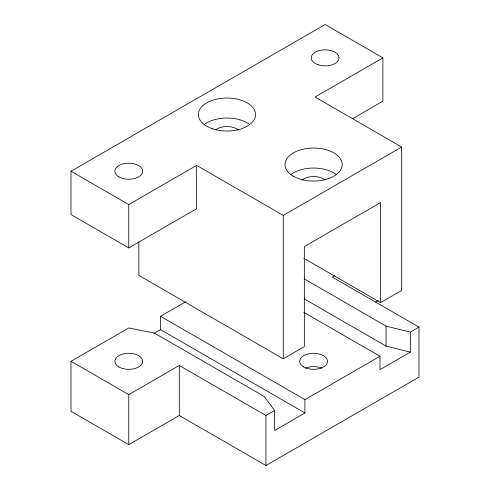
<?xml version="1.0" encoding="UTF-8"?>
<svg xmlns="http://www.w3.org/2000/svg" width="490" height="490" viewBox="0 0 490 490"><rect width="100%" height="100%" fill="white"/><g stroke="black" fill="none" stroke-linecap="round" stroke-linejoin="round"><path stroke-width="0.73" d="M71.007 171.218L128.766 204.569L196.631 165.387L196.631 208.734L128.766 247.916L71.007 214.571L71.007 171.218L325.14 24.5L382.892 57.845L382.892 101.197L352.586 118.696M382.892 57.845L315.033 97.026L401.665 147.043L401.665 290.435L380.583 302.606L303.751 258.248M196.631 165.387L283.263 215.404L401.665 147.043M334.982 275.582L332.355 277.095L418.993 327.112L418.993 377.135L265.935 465.5L179.303 415.483L128.766 444.657L71.007 411.312L71.007 361.295L128.766 327.951L154.466 333.114L264.202 396.471L274.602 410.479L274.602 430.49L304.921 412.978L304.921 399.644L160.53 316.277L160.53 329.617L304.921 412.978M160.53 316.277L185.557 301.828M153.915 333.439L160.53 329.617M71.007 361.295L128.766 394.64L179.303 365.46L265.935 415.483L274.602 410.479M375.677 302.103L378.298 300.591M138.872 241.827L138.872 275.429L283.263 358.79L304.345 346.62L304.345 246.58L380.583 202.566L380.583 302.606M304.1 278.786L386.071 326.113L410.332 332.116L418.993 327.112M304.921 399.644L380.007 356.291L380.007 369.632L410.332 352.126L410.332 332.116M304.1 298.796L386.071 346.124L410.332 352.126M303.837 312.314L380.007 356.291M386.071 326.113L386.071 346.124M283.263 215.404L283.263 358.79M265.935 415.483L265.935 465.5M179.303 365.46L179.303 415.483M128.766 204.569L128.766 247.916M128.766 394.64L128.766 444.657M215.937 129.66A13.885 8.018 0 0 1 238.501 130.089M302.036 180.106A13.885 8.018 0 0 1 325.133 180.106M204.269 124.491A28.585 16.507 0 0 1 249.631 124.491M290.907 174.514A28.585 16.507 0 0 1 336.269 174.514M305.429 368.143A13.885 8.018 0 0 1 321.746 368.143M318.194 64.79A13.885 8.018 0 0 0 339.025 57.845A13.885 8.018 0 0 0 318.194 50.905A13.885 8.018 0 0 0 318.194 64.79M118.948 176.89A13.885 8.018 0 0 0 142.18 173.295A13.885 8.018 0 0 0 125.171 163.476A13.885 8.018 0 0 0 118.948 176.89M212.654 128.827A28.585 16.507 0 0 0 255.541 114.531A28.585 16.507 0 0 0 212.654 100.242A28.585 16.507 0 0 0 212.654 128.827M293.369 176.222A28.585 16.507 0 0 0 341.199 168.823A28.585 16.507 0 0 0 306.189 148.611A28.585 16.507 0 0 0 293.369 176.222M118.948 366.961A13.885 8.018 0 0 0 142.18 363.372A13.885 8.018 0 0 0 125.171 353.553A13.885 8.018 0 0 0 118.948 366.961M303.769 366.961A13.885 8.018 0 0 0 327.002 363.372A13.885 8.018 0 0 0 309.992 353.553A13.885 8.018 0 0 0 303.769 366.961"/></g></svg>
